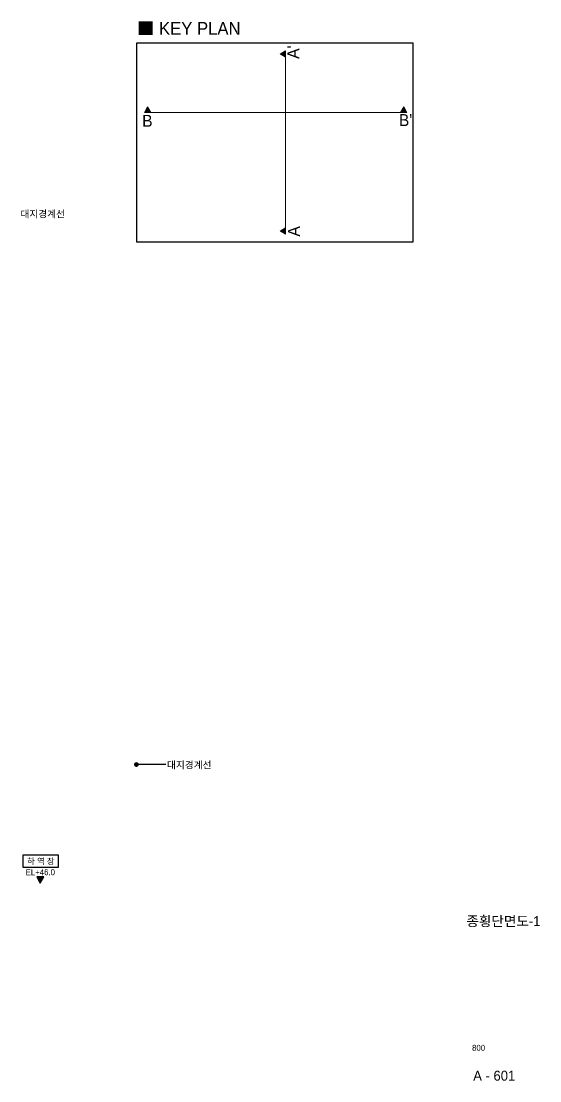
# Model space of a CAD drawing. Header units: millimetres. Extents: x -45200867 to -44892253, y -28041593 to -27828636.
# Drawn here: x -44996446 to -44892253, y -28041593 to -27828636 of the extents above; entities that cross this region are included whole.
import ezdxf
from ezdxf.enums import TextEntityAlignment as Align

# ---------------------------------------------------------------- set-up
doc = ezdxf.new("R2010")
doc.units = ezdxf.units.MM
for name, color, linetype in [('$ZCDB_AUDIT_GENERATED_600D14', 7, 'Continuous'), ('$ZCDB_AUDIT_GENERATED_600D15', 7, 'Continuous'), ('4A.TEC FORM-TEXT', 3, 'Continuous'), ('4A.TEC KEY', 4, 'Continuous'), ('4A.TEC TEXT', 7, 'Continuous'), ('4A.TEC TEXT 2', 3, 'Continuous'), ('4A.TEC 심볼', 7, 'Continuous'), ('TEXT', 3, 'Continuous'), ('㈜SE&C TEXT 1', 3, 'Continuous'), ('㈜SE&C 벽체 3', 4, 'Continuous'), ('㈜SE&C 심볼', 7, 'Continuous')]:
    doc.layers.add(name, color=color, linetype=linetype)
doc.styles.add('KSHP', font='')
doc.styles.add('나눔고딕', font='')
doc.styles.add('돋움', font='')
doc.styles.add('돋음체', font='')
doc.styles.get('KSHP').set_extended_font_data('Gulim')
doc.styles.get('나눔고딕').set_extended_font_data('Dotum')
doc.styles.get('돋움').set_extended_font_data('Dotum')
doc.styles.get('돋음체').set_extended_font_data('Dotum')

msp = doc.modelspace()

# ---------------------------------------------------------------- hatches: boundary and pattern name
at = {"layer": '4A.TEC KEY', "lineweight": 0, "ltscale": 15}
h = msp.add_hatch(color=1, dxfattribs=at)
h.dxf.hatch_style = 1
edge = h.paths.add_edge_path()
edge.add_line((-44943339.42, -27834602.88), (-44944447.93, -27835242.88))
edge.add_line((-44944447.93, -27835242.88), (-44943339.42, -27835882.88))
edge.add_line((-44943339.42, -27835882.88), (-44943339.42, -27835536.22))
h = msp.add_hatch(color=1, dxfattribs=at)
h.dxf.hatch_style = 1
edge = h.paths.add_edge_path()
edge.add_line((-44970404.4, -27846976.71), (-44971044.4, -27845868.2))
edge.add_line((-44971044.4, -27845868.2), (-44971684.4, -27846976.71))
edge.add_line((-44971684.4, -27846976.71), (-44971337.74, -27846976.71))
h = msp.add_hatch(color=1, dxfattribs=at)
h.dxf.hatch_style = 1
edge = h.paths.add_edge_path()
edge.add_line((-44918962.1, -27846976.71), (-44919602.1, -27845868.2))
edge.add_line((-44919602.1, -27845868.2), (-44920242.1, -27846976.71))
edge.add_line((-44920242.1, -27846976.71), (-44919895.43, -27846976.71))
h = msp.add_hatch(color=1, dxfattribs=at)
h.dxf.hatch_style = 1
edge = h.paths.add_edge_path()
edge.add_line((-44943339.42, -27870182.64), (-44944447.93, -27870822.64))
edge.add_line((-44944447.93, -27870822.64), (-44943339.42, -27871462.64))
edge.add_line((-44943339.42, -27871462.64), (-44943339.42, -27871115.97))
at = {"layer": '㈜SE&C 심볼'}
msp.add_hatch(color=256, dxfattribs=at).paths.add_polyline_path([(-44992608.73, -28001842.22), (-44991891.66, -28000600.22), (-44993325.79, -28000600.22)])

# ---------------------------------------------------------------- linework, layer by layer
at = {"layer": '$ZCDB_AUDIT_GENERATED_600D15', "color": 1, "const_width": 474.41}
msp.add_lwpolyline([(-44973301.93, -27977789.36, -1), (-44973301.93, -27978263.77, -1)], format="xyb", close=True, dxfattribs=at)
at = {"layer": '$ZCDB_AUDIT_GENERATED_600D15', "color": 1}
msp.add_lwpolyline([(-44967397.09, -27978026.56), (-44973301.93, -27978026.56)], dxfattribs=at)
msp.add_lwpolyline([(-44973286.67, -27872971.19), (-44917701.68, -27872971.19), (-44917701.68, -27833085.55), (-44973286.67, -27833085.55)], close=True)
at = {"layer": '4A.TEC KEY', "color": 1, "lineweight": 0, "ltscale": 15, "elevation": 6902}
msp.add_lwpolyline([(-44943339.42, -27870182.64), (-44944447.93, -27870822.64), (-44943339.42, -27871462.64), (-44943339.42, -27834602.88), (-44944447.93, -27835242.88), (-44943339.42, -27835882.88)], dxfattribs=at)
msp.add_lwpolyline([(-44943339.42, -27870182.64), (-44944447.93, -27870822.64), (-44943339.42, -27871462.64), (-44943339.42, -27834602.88), (-44944447.93, -27835242.88), (-44943339.42, -27835882.88)], dxfattribs=at)
at = {"layer": '4A.TEC KEY', "color": 1, "lineweight": 0, "ltscale": 15}
msp.add_lwpolyline([(-44970404.4, -27846976.71), (-44971044.4, -27845868.2), (-44971684.4, -27846976.71), (-44918962.1, -27846976.71), (-44919602.1, -27845868.2), (-44920242.1, -27846976.71)], dxfattribs=at)
msp.add_lwpolyline([(-44970404.4, -27846976.71), (-44971044.4, -27845868.2), (-44971684.4, -27846976.71), (-44918962.1, -27846976.71), (-44919602.1, -27845868.2), (-44920242.1, -27846976.71)], dxfattribs=at)
at = {"layer": '4A.TEC 심볼', "elevation": 41250}
msp.add_lwpolyline([(-44996142.84, -27998662.66), (-44988965.46, -27998662.66), (-44988965.46, -27996262.66), (-44996142.84, -27996262.66)], close=True, dxfattribs=at)
at = {"layer": '㈜SE&C 벽체 3', "color": 252}
msp.add_lwpolyline([(-44992608.73, -28001842.22), (-44991891.66, -28000600.22), (-44993325.79, -28000600.22), (-44992608.73, -28001842.22)], close=True, dxfattribs=at)

# ---------------------------------------------------------------- texts
at = {"layer": '$ZCDB_AUDIT_GENERATED_600D14', "style": '돋움'}
for p in [(-44996601.26, -27867386.17), (-44967152.87, -27978116.79)]:
    msp.add_text('대지경계선', height=1388.889, dxfattribs=at).set_placement(p, align=Align.MIDDLE_LEFT)
at = {"layer": '4A.TEC FORM-TEXT', "style": '돋움'}
msp.add_text('A - 601', height=2000, dxfattribs=at).set_placement((-44901410.2, -28041564.23), align=Align.CENTER)
at = {"layer": '4A.TEC KEY', "color": 1, "lineweight": 0, "ltscale": 15, "style": 'KSHP'}
for s, p in [("A'", (-44940596.6, -27834857.53, 6902)), ('A', (-44940458.86, -27870874.98, 6902))]:
    msp.add_text(s, height=2400, rotation=90, dxfattribs=at).set_placement(p, align=Align.CENTER)
for s, p in [('B', (-44971096.75, -27849857.26)), ("B'", (-44919216.75, -27849719.52))]:
    msp.add_text(s, height=2400, dxfattribs=at).set_placement(p, align=Align.CENTER)
at = {"layer": '4A.TEC TEXT', "color": 3, "style": '돋음체'}
msp.add_text('하 역 장', height=1200, dxfattribs=at).set_placement((-44992497.16, -27997462.66, 41250), align=Align.MIDDLE_CENTER)
at = {"layer": '4A.TEC TEXT 2', "style": '나눔고딕'}
for s, height, p in [('종횡단면도-1', 2000, (-44899563.11, -28010495.72)), ('800', 1200, (-44904546.08, -28035564.32))]:
    msp.add_text(s, height=height, dxfattribs=at).set_placement(p, align=Align.CENTER)
at = {"layer": 'TEXT', "style": '돋움'}
msp.add_text('■ KEY PLAN', height=2560, dxfattribs=at).set_placement((-44973179.54, -27831359.78))
at = {"layer": '㈜SE&C TEXT 1', "style": '돋움'}
msp.add_text('EL+46.0', height=1199.489, dxfattribs=at).set_placement((-44992608.73, -28000271.45), align=Align.CENTER)

doc.saveas('drawing.dxf')
